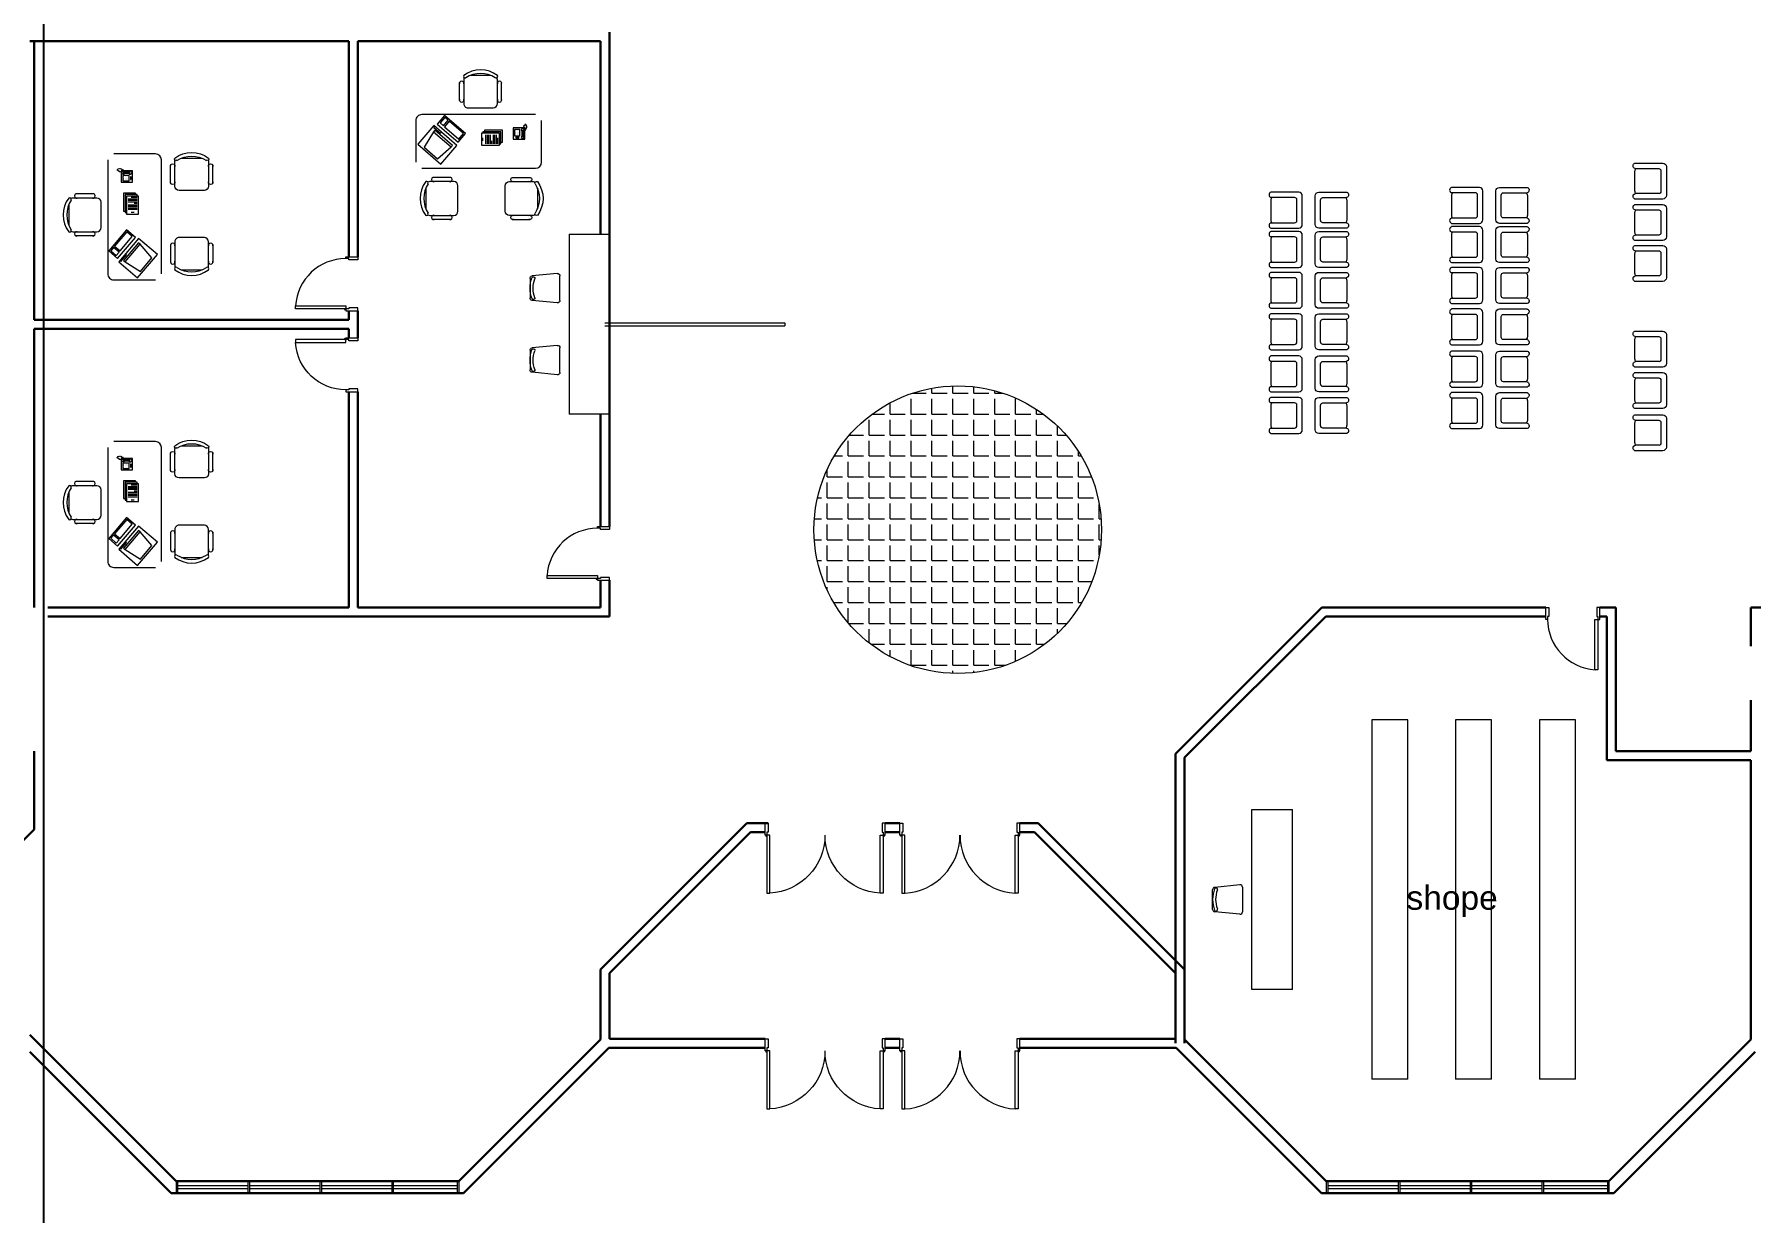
# Model space of a CAD drawing. Extents: x -59 to 582, y -1177 to 100.
# Drawn here: x 494.27 to 522.92, y -40.66 to -20.99 of the extents above; entities that cross this region are included whole.
import ezdxf

# ---------------------------------------------------------------- set-up
doc = ezdxf.new("R2010")
doc.units = 0
doc.header["$LTSCALE"] = 0.15
doc.layers.get('0').update_dxf_attribs({"color": 252})
for name, color, linetype in [('0 sockets', 252, 'Continuous'), ('bound', 252, 'Continuous'), ('d1', 252, 'Continuous')]:
    doc.layers.add(name, color=color, linetype=linetype)
for name, color, linetype, lineweight in [('anal', 252, 'Continuous', 20), ('DOOR', 252, 'Continuous', 20), ('elev', 252, 'Continuous', 9), ('FUR', 252, 'Continuous', 9), ('sofa', 252, 'Continuous', 9), ('wall', 252, 'Continuous', 30)]:
    doc.layers.add(name, color=color, linetype=linetype, lineweight=lineweight)

# ---------------------------------------------------------------- blocks, each defined once
blk = doc.blocks.new('D200')
at = {"layer": 'DOOR'}
for points in [[(0.03, 0.2), (0.03, 1.17), (0.08, 1.17), (0.08, 0.2)], [(1.97, 0.2), (1.97, 1.17), (1.92, 1.17), (1.92, 0.2)], [(0.03, 0.2), (0, 0.2), (0, 0), (0.05, 0), (0.05, 0.15), (0.03, 0.15)], [(1.97, 0.2), (2, 0.2), (2, 0), (1.95, 0), (1.95, 0.15), (1.97, 0.15)]]:
    blk.add_lwpolyline(points, close=True, dxfattribs=at)
for centre in [(0.02, 0.21), (1.98, 0.21)]:
    blk.add_circle(centre, 0.01, dxfattribs=at)
for centre, start, end in [((0.027, 0.2), 0, 87.0492), ((1.97, 0.2), 92.9508, 180)]:
    blk.add_arc(centre, 0.971, start, end, dxfattribs=at)
blk = doc.blocks.new('CHAIR7')
for p, q in [((5.1, 15), (17.9, 15)), ((0, 9), (0, -9)), ((20, 12), (3, 12)), ((23, -7.4), (23, 7.4)), ((3, -12), (20, -12)), ((5.1, -15), (17.9, -15))]:
    blk.add_line(p, q)
for centre, radius, start, end in [((5.6, 13.5), 1.56, 73.7398, 286.2602), ((17.4, 13.5), 1.56, 253.7398, 106.2602), ((3, 9), 3, 90, 180), ((20, 9), 3, 62.4156, 90), ((22.3, 11.1), 1.1, 53.3099, 212.0274), ((4.8, 0), 19.6, 327.5758, 32.4242), ((7, 0), 20, 323.1301, 36.8699), ((3, -9), 3, 180, 270), ((5.6, -13.5), 1.56, 73.7398, 286.2602), ((17.4, -13.5), 1.56, 253.7398, 106.2602), ((20, -9), 3, 270, 297.5844), ((22.3, -11.1), 1.1, 147.9726, 306.6901)]:
    blk.add_arc(centre, radius, start, end)
blk = doc.blocks.new('RECTANG')
for p, q in [((1, 1), (0, 1)), ((0, 1), (0, 0)), ((1, 0), (1, 1)), ((0, 0), (1, 0))]:
    blk.add_line(p, q)
blk = doc.blocks.new('FNPHONE')
for p, q in [((-9.1, 0.2), (-9.7, 0)), ((-8.9, 0.6), (-9.5, 0.4)), ((-8.7, 1), (-9.3, 0.8)), ((-8.5, 1.4), (-9.1, 1.2)), ((-8.3, 1.8), (-8.9, 1.6)), ((-7.1, 0.6), (-7.5, -0.6)), ((-7.3, 6.5), (-7.3, 1.5)), ((-6.3, 6.5), (-6.3, 1.5)), ((-3.9, 4.8), (-3.9, 4.8)), ((-3.9, 3.9), (-3.9, 3.9)), ((-3.9, 3), (-3.9, 3)), ((-3.9, 2), (-3.9, 2)), ((-2.9, 4.8), (-2.9, 4.8)), ((-2.9, 3.9), (-2.9, 3.9)), ((-2.9, 3), (-2.9, 3)), ((-2.9, 2), (-2.9, 2)), ((-2, 4.8), (-2, 4.8)), ((-2, 3.9), (-2, 3.9)), ((-2, 3), (-2, 3)), ((-2, 2), (-2, 2)), ((-9.3, -0.2), (-9.9, -0.4)), ((-9.3, -0.6), (-9.9, -0.8)), ((-9.3, -1), (-9.9, -1.2)), ((-9.3, -1.4), (-9.9, -1.6)), ((-9.1, -1.8), (-9.7, -2)), ((-8.9, -2.2), (-9.5, -2.4)), ((-8.4, -2.5), (-9, -2.7)), ((-7.9, -2), (-8.5, -2.2)), ((-7.7, -1.6), (-8.3, -1.8)), ((-7.5, -1.2), (-8.1, -1.4)), ((-7.3, -0.8), (-7.9, -1))]:
    blk.add_line(p, q)
for centre, start, end in [((-6.8, 6.5), 298.4915, 241.5085), ((-6.8, 1.5), 118.4915, 61.5085)]:
    blk.add_arc(centre, 1.05, start, end)
for p, xscale, yscale, zscale in [((-8.2, 0), 8.20528234483245, 8.104073169521023, 8.20528234483245), ((-4.8, 1.3), 3.75, 4.375, 3.75), ((-4, 6.7), 2.03125, 0.46875, 2.03125)]:
    blk.add_blockref('RECTANG', p, dxfattribs=dict(xscale=xscale, yscale=yscale, zscale=zscale))
blk = doc.blocks.new('IBMAT', base_point=(61, 306))
for p, q in [((75, 307), (75, 306)), ((81, 307), (75, 307)), ((81, 306), (81, 307))]:
    blk.add_line(p, q)
at = {"xscale": 21, "yscale": 17, "zscale": 21}
blk.add_blockref('RECTANG', (61, 306), dxfattribs=at)
blk = doc.blocks.new('KEYBOARD', base_point=(60, 294))
for p, xscale, yscale, zscale in [((60, 294), 19, 8, 19), ((61, 295), 13, 5, 13), ((75, 295), 3, 5, 3)]:
    blk.add_blockref('RECTANG', p, dxfattribs=dict(xscale=xscale, yscale=yscale, zscale=zscale))
blk = doc.blocks.new('FNCOMP')
for p, q in [((-6.6, 16.2), (-8.5, 3.5)), ((6.1, 16.2), (-6.6, 16.2)), ((8, 3.5), (6.1, 16.2)), ((-8.5, 3.5), (-8.5, 2)), ((8, 3.5), (-8.5, 3.5)), ((-8.5, 2), (8, 2)), ((8, 2), (8, 3.5))]:
    blk.add_line(p, q)
at = {"xscale": 1.033846153846154, "yscale": 1.033846153846154, "zscale": 1.033846153846154}
for name, p in [('IBMAT', (-10.9, 0)), ('KEYBOARD', (-10, -10.5))]:
    blk.add_blockref(name, p, dxfattribs=at)
blk = doc.blocks.new('Ch01')
at = {"layer": 'FUR'}
for p, q in [((-0.499, -0.205), (-0.499, 0.207)), ((-0.455, 0.247), (-0.035, 0.205)), ((0.001, 0.165), (0.001, -0.163)), ((-0.455, -0.244), (-0.035, -0.202))]:
    blk.add_line(p, q, dxfattribs=at)
for centre, radius, start, end in [((-0.459, 0.207), 0.04, 84.2894, 180), ((-0.055, 0.168), 0.025, 20.5276, 200.5276), ((-0.499, 0.001), 0.449, 339.1935, 20.5276), ((-0.039, 0.165), 0.04, 0, 84.2894), ((-0.499, 0.001), 0.499, 339.1935, 20.5276), ((-0.459, -0.205), 0.04, 180, 275.7106), ((-0.056, -0.167), 0.025, 159.1935, 339.1935), ((-0.039, -0.163), 0.04, 275.7106, 0)]:
    blk.add_arc(centre, radius, start, end, dxfattribs=at)
blk = doc.blocks.new('D90')
at = {"layer": 'DOOR'}
for points in [[(0.03, 0.2), (0.03, 1.04), (0.078, 1.04), (0.078, 0.2)], [(0.03, 0.2), (0, 0.2), (0, 0), (0.05, 0), (0.05, 0.15), (0.03, 0.15)], [(0.87, 0.2), (0.9, 0.2), (0.9, 0), (0.85, 0), (0.85, 0.15), (0.87, 0.15)]]:
    blk.add_lwpolyline(points, close=True, dxfattribs=at)
blk.add_circle((0.02, 0.21), 0.01, dxfattribs=at)
blk.add_arc((0.025, 0.197), 0.845, 0.2218, 86.3889, dxfattribs=at)
blk = doc.blocks.new('ARCH')
at = {"layer": 'elev'}
h = blk.add_hatch(dxfattribs=at)
h.set_pattern_fill('ANGLE', color=256, scale=0.05, style=0)
h.set_pattern_definition([(0, (75.4893, 18.77073), (0, 0.34925), [0.254, -0.09525]), (90, (75.4893, 18.77073), (-0.34925, 2e-17), [0.254, -0.09525])])
h.paths.add_polyline_path([(107.289, 359.571, 0.21525), (108.102, 357.771), (111.277, 357.771, 0.21525), (112.089, 359.571, 1)])
h.paths.add_polyline_path([(111.277, 357.771), (108.102, 357.771, 0.377964)])
at = {"layer": 'anal'}
for p, q in [((103.8, 363.025), (106.8, 363.025)), ((106.8, 363.025), (106.8, 362.975)), ((103.8, 362.975), (106.8, 362.975)), ((96.641, 348.7), (96.641, 348.5)), ((96.666, 348.7), (96.666, 348.5)), ((97.841, 348.7), (97.841, 348.5)), ((97.866, 348.7), (97.866, 348.5)), ((99.041, 348.7), (99.041, 348.5)), ((99.066, 348.7), (99.066, 348.5)), ((100.241, 348.7), (100.241, 348.5)), ((100.266, 348.7), (100.266, 348.5)), ((101.334, 348.7), (101.334, 348.5)), ((101.359, 348.7), (101.359, 348.5)), ((115.841, 348.7), (115.841, 348.5)), ((115.866, 348.7), (115.866, 348.5)), ((117.041, 348.7), (117.041, 348.5)), ((117.066, 348.7), (117.066, 348.5)), ((118.241, 348.7), (118.241, 348.5)), ((118.266, 348.7), (118.266, 348.5)), ((119.441, 348.7), (119.441, 348.5)), ((119.466, 348.7), (119.466, 348.5)), ((120.534, 348.7), (120.534, 348.5)), ((120.559, 348.7), (120.559, 348.5)), ((96.666, 348.625), (97.837, 348.625)), ((96.666, 348.625), (97.837, 348.625)), ((96.666, 348.575), (97.837, 348.575)), ((96.666, 348.575), (97.837, 348.575)), ((97.866, 348.625), (99.037, 348.625)), ((97.866, 348.625), (99.037, 348.625)), ((97.866, 348.575), (99.037, 348.575)), ((97.866, 348.575), (99.037, 348.575)), ((99.066, 348.625), (100.237, 348.625)), ((99.066, 348.625), (100.237, 348.625)), ((99.066, 348.575), (100.237, 348.575)), ((99.066, 348.575), (100.237, 348.575)), ((100.266, 348.625), (101.334, 348.625)), ((100.266, 348.575), (101.334, 348.575)), ((115.866, 348.625), (117.037, 348.625)), ((115.866, 348.625), (117.037, 348.625)), ((115.866, 348.575), (117.037, 348.575)), ((115.866, 348.575), (117.037, 348.575)), ((117.066, 348.625), (118.237, 348.625)), ((117.066, 348.625), (118.237, 348.625)), ((117.066, 348.575), (118.237, 348.575)), ((117.066, 348.575), (118.237, 348.575)), ((118.266, 348.625), (119.437, 348.625)), ((118.266, 348.625), (119.437, 348.625)), ((118.266, 348.575), (119.437, 348.575)), ((118.266, 348.575), (119.437, 348.575)), ((119.466, 348.625), (120.534, 348.625)), ((119.466, 348.575), (120.534, 348.575))]:
    blk.add_line(p, q, dxfattribs=at)
blk.add_circle((109.689, 359.571), 2.4, dxfattribs=at)
at = {"layer": 'bound', "color": 2}
blk.add_lwpolyline([(91.902, 377.348), (94.426, 377.348), (94.426, 312.722), (-14.994, 312.722), (-14.994, 377.09), (94.639, 377.09)], dxfattribs=at)
at = {"layer": 'DOOR'}
for points in [[(119.535, 358.075), (119.505, 358.075), (119.505, 358.275), (119.555, 358.275), (119.555, 358.125), (119.535, 358.125)], [(120.375, 358.075), (120.405, 358.075), (120.405, 358.275), (120.355, 358.275), (120.355, 358.125), (120.375, 358.125)], [(120.375, 358.075), (120.375, 357.235), (120.326, 357.235), (120.326, 358.075)]]:
    blk.add_lwpolyline(points, close=True, dxfattribs=at)
blk.add_arc((120.38, 358.078), 0.845, 180.2218, 266.3889, dxfattribs=at)
at = {"layer": 'FUR'}
for p, q in [((120.993, 365.689), (121.458, 365.689)), ((120.995, 365.599), (121.39, 365.599)), ((121.518, 365.629), (121.518, 365.149)), ((120.993, 365.224), (120.993, 365.554)), ((121.428, 365.561), (121.428, 365.216)), ((115.381, 365.203), (114.916, 365.203)), ((114.916, 365.068), (114.916, 364.738)), ((115.313, 365.113), (114.918, 365.113)), ((115.351, 364.73), (115.351, 365.075)), ((115.441, 364.663), (115.441, 365.143)), ((115.657, 364.663), (115.657, 365.143)), ((115.717, 365.203), (116.182, 365.203)), ((115.747, 364.73), (115.747, 365.075)), ((115.785, 365.113), (116.18, 365.113)), ((116.182, 365.068), (116.182, 364.738)), ((118.396, 365.283), (117.931, 365.283)), ((117.931, 365.148), (117.931, 364.818)), ((118.328, 365.193), (117.933, 365.193)), ((118.366, 364.811), (118.366, 365.156)), ((118.456, 364.743), (118.456, 365.223)), ((118.672, 364.743), (118.672, 365.223)), ((118.732, 365.283), (119.197, 365.283)), ((118.762, 364.811), (118.762, 365.156)), ((118.799, 365.193), (119.195, 365.193)), ((119.197, 365.148), (119.197, 364.818)), ((121.458, 365.089), (120.993, 365.089)), ((121.39, 365.179), (120.995, 365.179)), ((117.933, 364.773), (118.328, 364.773)), ((119.195, 364.773), (118.799, 364.773)), ((120.993, 364.997), (121.458, 364.997)), ((120.993, 364.532), (120.993, 364.862)), ((120.995, 364.907), (121.39, 364.907)), ((121.428, 364.87), (121.428, 364.525)), ((121.518, 364.937), (121.518, 364.457)), ((114.916, 364.603), (115.381, 364.603)), ((115.381, 364.547), (114.916, 364.547)), ((114.918, 364.693), (115.313, 364.693)), ((115.313, 364.457), (114.918, 364.457)), ((115.441, 364.007), (115.441, 364.487)), ((115.657, 364.007), (115.657, 364.487)), ((116.182, 364.603), (115.717, 364.603)), ((115.717, 364.547), (116.182, 364.547)), ((116.18, 364.693), (115.785, 364.693)), ((115.785, 364.457), (116.18, 364.457)), ((117.931, 364.683), (118.396, 364.683)), ((118.396, 364.628), (117.931, 364.628)), ((117.931, 364.493), (117.931, 364.163)), ((118.328, 364.538), (117.933, 364.538)), ((118.366, 364.155), (118.366, 364.5)), ((118.456, 364.088), (118.456, 364.568)), ((118.672, 364.088), (118.672, 364.568)), ((119.197, 364.683), (118.732, 364.683)), ((118.732, 364.628), (119.197, 364.628)), ((118.762, 364.155), (118.762, 364.5)), ((118.799, 364.538), (119.195, 364.538)), ((119.197, 364.493), (119.197, 364.163)), ((121.39, 364.487), (120.995, 364.487)), ((114.916, 364.412), (114.916, 364.082)), ((115.351, 364.074), (115.351, 364.419)), ((115.747, 364.074), (115.747, 364.419)), ((116.182, 364.412), (116.182, 364.082)), ((121.458, 364.397), (120.993, 364.397)), ((120.993, 364.315), (121.458, 364.315)), ((120.993, 363.85), (120.993, 364.18)), ((120.995, 364.225), (121.39, 364.225)), ((121.428, 364.188), (121.428, 363.843)), ((121.518, 364.255), (121.518, 363.775)), ((114.916, 363.947), (115.381, 363.947)), ((115.381, 363.865), (114.916, 363.865)), ((114.918, 364.037), (115.313, 364.037)), ((116.182, 363.947), (115.717, 363.947)), ((115.717, 363.865), (116.182, 363.865)), ((116.18, 364.037), (115.785, 364.037)), ((117.931, 364.028), (118.396, 364.028)), ((118.396, 363.946), (117.931, 363.946)), ((117.933, 364.118), (118.328, 364.118)), ((118.328, 363.856), (117.933, 363.856)), ((118.456, 363.406), (118.456, 363.886)), ((118.672, 363.406), (118.672, 363.886)), ((119.197, 364.028), (118.732, 364.028)), ((118.732, 363.946), (119.197, 363.946)), ((119.195, 364.118), (118.799, 364.118)), ((118.799, 363.856), (119.195, 363.856)), ((114.916, 363.73), (114.916, 363.4)), ((115.313, 363.775), (114.918, 363.775)), ((115.351, 363.393), (115.351, 363.738)), ((115.441, 363.325), (115.441, 363.805)), ((115.657, 363.325), (115.657, 363.805)), ((115.747, 363.393), (115.747, 363.738)), ((115.785, 363.775), (116.18, 363.775)), ((116.182, 363.73), (116.182, 363.4)), ((117.931, 363.811), (117.931, 363.481)), ((118.366, 363.473), (118.366, 363.818)), ((118.762, 363.473), (118.762, 363.818)), ((119.197, 363.811), (119.197, 363.481)), ((121.458, 363.715), (120.993, 363.715)), ((121.39, 363.805), (120.995, 363.805)), ((114.918, 363.355), (115.313, 363.355)), ((116.18, 363.355), (115.785, 363.355)), ((117.931, 363.346), (118.396, 363.346)), ((117.933, 363.436), (118.328, 363.436)), ((119.197, 363.346), (118.732, 363.346)), ((119.195, 363.436), (118.799, 363.436)), ((114.916, 363.265), (115.381, 363.265)), ((115.381, 363.174), (114.916, 363.174)), ((114.916, 363.039), (114.916, 362.709)), ((115.313, 363.084), (114.918, 363.084)), ((115.351, 362.701), (115.351, 363.046)), ((115.441, 362.634), (115.441, 363.114)), ((115.657, 362.634), (115.657, 363.114)), ((116.182, 363.265), (115.717, 363.265)), ((115.717, 363.174), (116.182, 363.174)), ((115.747, 362.701), (115.747, 363.046)), ((115.785, 363.084), (116.18, 363.084)), ((116.182, 363.039), (116.182, 362.709)), ((118.396, 363.254), (117.931, 363.254)), ((117.931, 363.119), (117.931, 362.789)), ((118.328, 363.164), (117.933, 363.164)), ((118.366, 362.782), (118.366, 363.127)), ((118.456, 362.714), (118.456, 363.194)), ((118.672, 362.714), (118.672, 363.194)), ((118.732, 363.254), (119.197, 363.254)), ((118.762, 362.782), (118.762, 363.127)), ((118.799, 363.164), (119.195, 363.164)), ((119.197, 363.119), (119.197, 362.789)), ((117.933, 362.744), (118.328, 362.744)), ((119.195, 362.744), (118.799, 362.744)), ((120.993, 362.885), (121.458, 362.885)), ((120.993, 362.42), (120.993, 362.75)), ((120.995, 362.795), (121.39, 362.795)), ((121.428, 362.757), (121.428, 362.412)), ((121.518, 362.825), (121.518, 362.345)), ((114.916, 362.574), (115.381, 362.574)), ((115.381, 362.47), (114.916, 362.47)), ((114.918, 362.664), (115.313, 362.664)), ((116.182, 362.574), (115.717, 362.574)), ((115.717, 362.47), (116.182, 362.47)), ((116.18, 362.664), (115.785, 362.664)), ((117.931, 362.654), (118.396, 362.654)), ((118.396, 362.55), (117.931, 362.55)), ((118.328, 362.46), (117.933, 362.46)), ((118.366, 362.078), (118.366, 362.423)), ((118.456, 362.01), (118.456, 362.49)), ((118.672, 362.01), (118.672, 362.49)), ((119.197, 362.654), (118.732, 362.654)), ((118.732, 362.55), (119.197, 362.55)), ((118.762, 362.078), (118.762, 362.423)), ((118.799, 362.46), (119.195, 362.46)), ((114.916, 362.335), (114.916, 362.005)), ((115.313, 362.38), (114.918, 362.38)), ((115.351, 361.997), (115.351, 362.342)), ((115.441, 361.93), (115.441, 362.41)), ((115.657, 361.93), (115.657, 362.41)), ((115.747, 361.997), (115.747, 362.342)), ((115.785, 362.38), (116.18, 362.38)), ((116.182, 362.335), (116.182, 362.005)), ((117.931, 362.415), (117.931, 362.085)), ((119.197, 362.415), (119.197, 362.085)), ((121.458, 362.285), (120.993, 362.285)), ((120.993, 362.193), (121.458, 362.193)), ((121.39, 362.375), (120.995, 362.375)), ((114.916, 361.87), (115.381, 361.87)), ((114.918, 361.96), (115.313, 361.96)), ((116.182, 361.87), (115.717, 361.87)), ((116.18, 361.96), (115.785, 361.96)), ((117.931, 361.95), (118.396, 361.95)), ((118.396, 361.858), (117.931, 361.858)), ((117.933, 362.04), (118.328, 362.04)), ((119.197, 361.95), (118.732, 361.95)), ((118.732, 361.858), (119.197, 361.858)), ((119.195, 362.04), (118.799, 362.04)), ((120.993, 361.728), (120.993, 362.058)), ((120.995, 362.103), (121.39, 362.103)), ((121.428, 362.065), (121.428, 361.72)), ((121.518, 362.133), (121.518, 361.653)), ((115.381, 361.778), (114.916, 361.778)), ((114.916, 361.643), (114.916, 361.313)), ((115.313, 361.688), (114.918, 361.688)), ((115.351, 361.305), (115.351, 361.65)), ((115.441, 361.238), (115.441, 361.718)), ((115.657, 361.238), (115.657, 361.718)), ((115.717, 361.778), (116.182, 361.778)), ((115.747, 361.305), (115.747, 361.65)), ((115.785, 361.688), (116.18, 361.688)), ((116.182, 361.643), (116.182, 361.313)), ((117.931, 361.723), (117.931, 361.393)), ((118.328, 361.768), (117.933, 361.768)), ((118.366, 361.386), (118.366, 361.731)), ((118.456, 361.318), (118.456, 361.798)), ((118.672, 361.318), (118.672, 361.798)), ((118.762, 361.386), (118.762, 361.731)), ((118.799, 361.768), (119.195, 361.768)), ((119.197, 361.723), (119.197, 361.393)), ((121.458, 361.593), (120.993, 361.593)), ((121.39, 361.683), (120.995, 361.683)), ((117.933, 361.348), (118.328, 361.348)), ((119.195, 361.348), (118.799, 361.348)), ((120.993, 361.489), (121.458, 361.489)), ((120.993, 361.024), (120.993, 361.354)), ((120.995, 361.399), (121.39, 361.399)), ((121.428, 361.361), (121.428, 361.016)), ((121.518, 361.429), (121.518, 360.949)), ((114.916, 361.178), (115.381, 361.178)), ((114.918, 361.268), (115.313, 361.268)), ((116.182, 361.178), (115.717, 361.178)), ((116.18, 361.268), (115.785, 361.268)), ((117.931, 361.258), (118.396, 361.258)), ((119.197, 361.258), (118.732, 361.258)), ((121.458, 360.889), (120.993, 360.889)), ((121.39, 360.979), (120.995, 360.979))]:
    blk.add_line(p, q, dxfattribs=at)
at = {"layer": 'FUR', "extrusion": (0, 0, -1)}
for centre, major_axis, start_param, end_param in [((121.01, 365.644), (-0.0339, 0.0339), 4.256093, 6.69338), ((121.053, 365.554), (-0.0424, 0.0424), -0.785398, 0.062664), ((121.39, 365.561), (-0.0265, 0.0265), 0.785398, 2.356194), ((121.458, 365.629), (-0.0424, 0.0424), 0.785398, 2.356194), ((115.717, 365.143), (-0.0424, -0.0424), 0.785398, 2.356194), ((115.785, 365.075), (-0.0265, 0.0265), -0.785398, 0.785398), ((116.122, 365.068), (-0.0424, -0.0424), 3.078929, 3.926991), ((116.165, 365.158), (-0.0339, -0.0339), 2.731397, 5.168685), ((118.732, 365.223), (-0.0424, -0.0424), 0.785398, 2.356194), ((118.799, 365.156), (-0.0265, 0.0265), -0.785398, 0.785398), ((119.137, 365.148), (-0.0424, -0.0424), 3.078929, 3.926991), ((119.179, 365.239), (-0.0339, -0.0339), 2.731397, 5.168685), ((121.01, 365.134), (-0.0339, -0.0339), 5.87299, 8.310278), ((121.053, 365.224), (-0.0424, -0.0424), 6.220521, 7.068583), ((121.39, 365.216), (-0.0265, 0.0265), 2.356194, 3.926991), ((121.458, 365.149), (-0.0424, -0.0424), 3.926991, 5.497787), ((115.785, 364.73), (-0.0265, 0.0265), 3.926991, 5.497787), ((116.122, 364.738), (-0.0424, 0.0424), 2.356194, 3.204257), ((118.732, 364.743), (-0.0424, 0.0424), 3.926991, 5.497787), ((118.799, 364.811), (-0.0265, 0.0265), 3.926991, 5.497787), ((119.137, 364.818), (-0.0424, 0.0424), 2.356194, 3.204257), ((119.179, 364.728), (-0.0339, 0.0339), 1.1145, 3.551788), ((121.01, 364.952), (-0.0339, 0.0339), 4.256093, 6.69338), ((121.053, 364.862), (-0.0424, 0.0424), -0.785398, 0.062664), ((121.39, 364.87), (-0.0265, 0.0265), 0.785398, 2.356194), ((121.458, 364.937), (-0.0424, 0.0424), 0.785398, 2.356194), ((115.717, 364.663), (-0.0424, 0.0424), 3.926991, 5.497787), ((115.717, 364.487), (-0.0424, -0.0424), 0.785398, 2.356194), ((115.785, 364.419), (-0.0265, 0.0265), -0.785398, 0.785398), ((116.122, 364.412), (-0.0424, -0.0424), 3.078929, 3.926991), ((116.165, 364.647), (-0.0339, 0.0339), 1.1145, 3.551788), ((116.165, 364.502), (-0.0339, -0.0339), 2.731397, 5.168685), ((118.732, 364.568), (-0.0424, -0.0424), 0.785398, 2.356194), ((118.799, 364.5), (-0.0265, 0.0265), -0.785398, 0.785398), ((119.137, 364.493), (-0.0424, -0.0424), 3.078929, 3.926991), ((119.179, 364.583), (-0.0339, -0.0339), 2.731397, 5.168685), ((121.01, 364.442), (-0.0339, -0.0339), 5.87299, 8.310278), ((121.053, 364.532), (-0.0424, -0.0424), 6.220521, 7.068583), ((121.39, 364.525), (-0.0265, 0.0265), 2.356194, 3.926991), ((121.458, 364.457), (-0.0424, -0.0424), 3.926991, 5.497787), ((118.799, 364.155), (-0.0265, 0.0265), 3.926991, 5.497787), ((119.137, 364.163), (-0.0424, 0.0424), 2.356194, 3.204257), ((121.01, 364.271), (-0.0339, 0.0339), 4.256093, 6.69338), ((121.053, 364.18), (-0.0424, 0.0424), -0.785398, 0.062664), ((121.39, 364.188), (-0.0265, 0.0265), 0.785398, 2.356194), ((121.458, 364.255), (-0.0424, 0.0424), 0.785398, 2.356194), ((115.717, 364.007), (-0.0424, 0.0424), 3.926991, 5.497787), ((115.717, 363.805), (-0.0424, -0.0424), 0.785398, 2.356194), ((115.785, 364.074), (-0.0265, 0.0265), 3.926991, 5.497787), ((116.122, 364.082), (-0.0424, 0.0424), 2.356194, 3.204257), ((116.165, 363.992), (-0.0339, 0.0339), 1.1145, 3.551788), ((116.165, 363.821), (-0.0339, -0.0339), 2.731397, 5.168685), ((118.732, 364.088), (-0.0424, 0.0424), 3.926991, 5.497787), ((118.732, 363.886), (-0.0424, -0.0424), 0.785398, 2.356194), ((118.799, 363.818), (-0.0265, 0.0265), -0.785398, 0.785398), ((119.137, 363.811), (-0.0424, -0.0424), 3.078929, 3.926991), ((119.179, 364.072), (-0.0339, 0.0339), 1.1145, 3.551788), ((119.179, 363.901), (-0.0339, -0.0339), 2.731397, 5.168685), ((115.785, 363.738), (-0.0265, 0.0265), -0.785398, 0.785398), ((116.122, 363.73), (-0.0424, -0.0424), 3.078929, 3.926991), ((121.01, 363.76), (-0.0339, -0.0339), 5.87299, 8.310278), ((121.053, 363.85), (-0.0424, -0.0424), 6.220521, 7.068583), ((121.39, 363.843), (-0.0265, 0.0265), 2.356194, 3.926991), ((121.458, 363.775), (-0.0424, -0.0424), 3.926991, 5.497787), ((115.717, 363.325), (-0.0424, 0.0424), 3.926991, 5.497787), ((115.785, 363.393), (-0.0265, 0.0265), 3.926991, 5.497787), ((116.122, 363.4), (-0.0424, 0.0424), 2.356194, 3.204257), ((116.165, 363.31), (-0.0339, 0.0339), 1.1145, 3.551788), ((118.732, 363.406), (-0.0424, 0.0424), 3.926991, 5.497787), ((118.799, 363.473), (-0.0265, 0.0265), 3.926991, 5.497787), ((119.137, 363.481), (-0.0424, 0.0424), 2.356194, 3.204257), ((119.179, 363.391), (-0.0339, 0.0339), 1.1145, 3.551788), ((115.717, 363.114), (-0.0424, -0.0424), 0.785398, 2.356194), ((115.785, 363.046), (-0.0265, 0.0265), -0.785398, 0.785398), ((116.122, 363.039), (-0.0424, -0.0424), 3.078929, 3.926991), ((116.165, 363.129), (-0.0339, -0.0339), 2.731397, 5.168685), ((118.732, 363.194), (-0.0424, -0.0424), 0.785398, 2.356194), ((118.799, 363.127), (-0.0265, 0.0265), -0.785398, 0.785398), ((119.137, 363.119), (-0.0424, -0.0424), 3.078929, 3.926991), ((119.179, 363.209), (-0.0339, -0.0339), 2.731397, 5.168685), ((118.732, 362.714), (-0.0424, 0.0424), 3.926991, 5.497787), ((118.799, 362.782), (-0.0265, 0.0265), 3.926991, 5.497787), ((119.137, 362.789), (-0.0424, 0.0424), 2.356194, 3.204257), ((119.179, 362.699), (-0.0339, 0.0339), 1.1145, 3.551788), ((121.01, 362.84), (-0.0339, 0.0339), 4.256093, 6.69338), ((121.053, 362.75), (-0.0424, 0.0424), -0.785398, 0.062664), ((121.39, 362.757), (-0.0265, 0.0265), 0.785398, 2.356194), ((121.458, 362.825), (-0.0424, 0.0424), 0.785398, 2.356194), ((115.717, 362.634), (-0.0424, 0.0424), 3.926991, 5.497787), ((115.717, 362.41), (-0.0424, -0.0424), 0.785398, 2.356194), ((115.785, 362.701), (-0.0265, 0.0265), 3.926991, 5.497787), ((116.122, 362.709), (-0.0424, 0.0424), 2.356194, 3.204257), ((116.165, 362.618), (-0.0339, 0.0339), 1.1145, 3.551788), ((116.165, 362.425), (-0.0339, -0.0339), 2.731397, 5.168685), ((118.732, 362.49), (-0.0424, -0.0424), 0.785398, 2.356194), ((118.799, 362.423), (-0.0265, 0.0265), -0.785398, 0.785398), ((119.137, 362.415), (-0.0424, -0.0424), 3.078929, 3.926991), ((119.179, 362.506), (-0.0339, -0.0339), 2.731397, 5.168685), ((115.785, 362.342), (-0.0265, 0.0265), -0.785398, 0.785398), ((116.122, 362.335), (-0.0424, -0.0424), 3.078929, 3.926991), ((121.01, 362.329), (-0.0339, -0.0339), 5.87299, 8.310278), ((121.01, 362.148), (-0.0339, 0.0339), 4.256093, 6.69338), ((121.053, 362.42), (-0.0424, -0.0424), 6.220521, 7.068583), ((121.39, 362.412), (-0.0265, 0.0265), 2.356194, 3.926991), ((121.458, 362.345), (-0.0424, -0.0424), 3.926991, 5.497787), ((121.458, 362.133), (-0.0424, 0.0424), 0.785398, 2.356194), ((115.717, 361.93), (-0.0424, 0.0424), 3.926991, 5.497787), ((115.785, 361.997), (-0.0265, 0.0265), 3.926991, 5.497787), ((116.122, 362.005), (-0.0424, 0.0424), 2.356194, 3.204257), ((116.165, 361.914), (-0.0339, 0.0339), 1.1145, 3.551788), ((118.732, 362.01), (-0.0424, 0.0424), 3.926991, 5.497787), ((118.732, 361.798), (-0.0424, -0.0424), 0.785398, 2.356194), ((118.799, 362.078), (-0.0265, 0.0265), 3.926991, 5.497787), ((119.137, 362.085), (-0.0424, 0.0424), 2.356194, 3.204257), ((119.179, 361.995), (-0.0339, 0.0339), 1.1145, 3.551788), ((119.179, 361.814), (-0.0339, -0.0339), 2.731397, 5.168685), ((121.053, 362.058), (-0.0424, 0.0424), -0.785398, 0.062664), ((121.39, 362.065), (-0.0265, 0.0265), 0.785398, 2.356194), ((115.717, 361.718), (-0.0424, -0.0424), 0.785398, 2.356194), ((115.785, 361.65), (-0.0265, 0.0265), -0.785398, 0.785398), ((116.122, 361.643), (-0.0424, -0.0424), 3.078929, 3.926991), ((116.165, 361.733), (-0.0339, -0.0339), 2.731397, 5.168685), ((118.799, 361.731), (-0.0265, 0.0265), -0.785398, 0.785398), ((119.137, 361.723), (-0.0424, -0.0424), 3.078929, 3.926991), ((121.01, 361.637), (-0.0339, -0.0339), 5.87299, 8.310278), ((121.053, 361.728), (-0.0424, -0.0424), 6.220521, 7.068583), ((121.39, 361.72), (-0.0265, 0.0265), 2.356194, 3.926991), ((121.458, 361.653), (-0.0424, -0.0424), 3.926991, 5.497787), ((115.785, 361.305), (-0.0265, 0.0265), 3.926991, 5.497787), ((116.122, 361.313), (-0.0424, 0.0424), 2.356194, 3.204257), ((118.732, 361.318), (-0.0424, 0.0424), 3.926991, 5.497787), ((118.799, 361.386), (-0.0265, 0.0265), 3.926991, 5.497787), ((119.137, 361.393), (-0.0424, 0.0424), 2.356194, 3.204257), ((119.179, 361.303), (-0.0339, 0.0339), 1.1145, 3.551788), ((121.01, 361.444), (-0.0339, 0.0339), 4.256093, 6.69338), ((121.053, 361.354), (-0.0424, 0.0424), -0.785398, 0.062664), ((121.39, 361.361), (-0.0265, 0.0265), 0.785398, 2.356194), ((121.458, 361.429), (-0.0424, 0.0424), 0.785398, 2.356194), ((115.717, 361.238), (-0.0424, 0.0424), 3.926991, 5.497787), ((116.165, 361.222), (-0.0339, 0.0339), 1.1145, 3.551788), ((121.053, 361.024), (-0.0424, -0.0424), 6.220521, 7.068583), ((121.39, 361.016), (-0.0265, 0.0265), 2.356194, 3.926991), ((121.01, 360.934), (-0.0339, -0.0339), 5.87299, 8.310278), ((121.458, 360.949), (-0.0424, -0.0424), 3.926991, 5.497787)]:
    blk.add_ellipse(centre, major_axis=major_axis, ratio=1, start_param=start_param, end_param=end_param, dxfattribs=at)
at = {"layer": 'FUR'}
for centre, major_axis, start_param, end_param in [((114.933, 365.158), (-0.0339, 0.0339), 5.87299, 8.310278), ((114.976, 365.068), (-0.0424, 0.0424), 6.220521, 7.068583), ((115.313, 365.075), (-0.0265, 0.0265), 3.926991, 5.497787), ((115.381, 365.143), (-0.0424, 0.0424), 3.926991, 5.497787), ((117.948, 365.239), (-0.0339, 0.0339), 5.87299, 8.310278), ((117.991, 365.148), (-0.0424, 0.0424), 6.220521, 7.068583), ((118.328, 365.156), (-0.0265, 0.0265), 3.926991, 5.497787), ((118.396, 365.223), (-0.0424, 0.0424), 3.926991, 5.497787), ((114.976, 364.738), (-0.0424, -0.0424), -0.785398, 0.062664), ((115.313, 364.73), (-0.0265, 0.0265), 2.356194, 3.926991), ((117.948, 364.728), (-0.0339, -0.0339), 4.256093, 6.69338), ((117.991, 364.818), (-0.0424, -0.0424), -0.785398, 0.062664), ((118.328, 364.811), (-0.0265, 0.0265), 2.356194, 3.926991), ((118.396, 364.743), (-0.0424, -0.0424), 0.785398, 2.356194), ((114.933, 364.647), (-0.0339, -0.0339), 4.256093, 6.69338), ((114.933, 364.502), (-0.0339, 0.0339), 5.87299, 8.310278), ((114.976, 364.412), (-0.0424, 0.0424), 6.220521, 7.068583), ((115.313, 364.419), (-0.0265, 0.0265), 3.926991, 5.497787), ((115.381, 364.663), (-0.0424, -0.0424), 0.785398, 2.356194), ((115.381, 364.487), (-0.0424, 0.0424), 3.926991, 5.497787), ((117.948, 364.583), (-0.0339, 0.0339), 5.87299, 8.310278), ((117.991, 364.493), (-0.0424, 0.0424), 6.220521, 7.068583), ((118.328, 364.5), (-0.0265, 0.0265), 3.926991, 5.497787), ((118.396, 364.568), (-0.0424, 0.0424), 3.926991, 5.497787), ((117.991, 364.163), (-0.0424, -0.0424), -0.785398, 0.062664), ((118.328, 364.155), (-0.0265, 0.0265), 2.356194, 3.926991), ((114.933, 363.992), (-0.0339, -0.0339), 4.256093, 6.69338), ((114.933, 363.821), (-0.0339, 0.0339), 5.87299, 8.310278), ((114.976, 364.082), (-0.0424, -0.0424), -0.785398, 0.062664), ((115.313, 364.074), (-0.0265, 0.0265), 2.356194, 3.926991), ((115.381, 364.007), (-0.0424, -0.0424), 0.785398, 2.356194), ((115.381, 363.805), (-0.0424, 0.0424), 3.926991, 5.497787), ((117.948, 364.072), (-0.0339, -0.0339), 4.256093, 6.69338), ((117.948, 363.901), (-0.0339, 0.0339), 5.87299, 8.310278), ((117.991, 363.811), (-0.0424, 0.0424), 6.220521, 7.068583), ((118.328, 363.818), (-0.0265, 0.0265), 3.926991, 5.497787), ((118.396, 364.088), (-0.0424, -0.0424), 0.785398, 2.356194), ((118.396, 363.886), (-0.0424, 0.0424), 3.926991, 5.497787), ((114.976, 363.73), (-0.0424, 0.0424), 6.220521, 7.068583), ((115.313, 363.738), (-0.0265, 0.0265), 3.926991, 5.497787), ((114.933, 363.31), (-0.0339, -0.0339), 4.256093, 6.69338), ((114.976, 363.4), (-0.0424, -0.0424), -0.785398, 0.062664), ((115.313, 363.393), (-0.0265, 0.0265), 2.356194, 3.926991), ((115.381, 363.325), (-0.0424, -0.0424), 0.785398, 2.356194), ((117.948, 363.391), (-0.0339, -0.0339), 4.256093, 6.69338), ((117.991, 363.481), (-0.0424, -0.0424), -0.785398, 0.062664), ((118.328, 363.473), (-0.0265, 0.0265), 2.356194, 3.926991), ((118.396, 363.406), (-0.0424, -0.0424), 0.785398, 2.356194), ((114.933, 363.129), (-0.0339, 0.0339), 5.87299, 8.310278), ((114.976, 363.039), (-0.0424, 0.0424), 6.220521, 7.068583), ((115.313, 363.046), (-0.0265, 0.0265), 3.926991, 5.497787), ((115.381, 363.114), (-0.0424, 0.0424), 3.926991, 5.497787), ((117.948, 363.209), (-0.0339, 0.0339), 5.87299, 8.310278), ((117.991, 363.119), (-0.0424, 0.0424), 6.220521, 7.068583), ((118.328, 363.127), (-0.0265, 0.0265), 3.926991, 5.497787), ((118.396, 363.194), (-0.0424, 0.0424), 3.926991, 5.497787), ((117.948, 362.699), (-0.0339, -0.0339), 4.256093, 6.69338), ((117.991, 362.789), (-0.0424, -0.0424), -0.785398, 0.062664), ((118.328, 362.782), (-0.0265, 0.0265), 2.356194, 3.926991), ((118.396, 362.714), (-0.0424, -0.0424), 0.785398, 2.356194), ((114.933, 362.618), (-0.0339, -0.0339), 4.256093, 6.69338), ((114.933, 362.425), (-0.0339, 0.0339), 5.87299, 8.310278), ((114.976, 362.709), (-0.0424, -0.0424), -0.785398, 0.062664), ((115.313, 362.701), (-0.0265, 0.0265), 2.356194, 3.926991), ((115.381, 362.634), (-0.0424, -0.0424), 0.785398, 2.356194), ((115.381, 362.41), (-0.0424, 0.0424), 3.926991, 5.497787), ((117.948, 362.506), (-0.0339, 0.0339), 5.87299, 8.310278), ((117.991, 362.415), (-0.0424, 0.0424), 6.220521, 7.068583), ((118.328, 362.423), (-0.0265, 0.0265), 3.926991, 5.497787), ((118.396, 362.49), (-0.0424, 0.0424), 3.926991, 5.497787), ((114.976, 362.335), (-0.0424, 0.0424), 6.220521, 7.068583), ((115.313, 362.342), (-0.0265, 0.0265), 3.926991, 5.497787), ((114.933, 361.914), (-0.0339, -0.0339), 4.256093, 6.69338), ((114.976, 362.005), (-0.0424, -0.0424), -0.785398, 0.062664), ((115.313, 361.997), (-0.0265, 0.0265), 2.356194, 3.926991), ((115.381, 361.93), (-0.0424, -0.0424), 0.785398, 2.356194), ((117.948, 361.995), (-0.0339, -0.0339), 4.256093, 6.69338), ((117.948, 361.814), (-0.0339, 0.0339), 5.87299, 8.310278), ((117.991, 362.085), (-0.0424, -0.0424), -0.785398, 0.062664), ((118.328, 362.078), (-0.0265, 0.0265), 2.356194, 3.926991), ((118.396, 362.01), (-0.0424, -0.0424), 0.785398, 2.356194), ((118.396, 361.798), (-0.0424, 0.0424), 3.926991, 5.497787), ((114.933, 361.733), (-0.0339, 0.0339), 5.87299, 8.310278), ((114.976, 361.643), (-0.0424, 0.0424), 6.220521, 7.068583), ((115.313, 361.65), (-0.0265, 0.0265), 3.926991, 5.497787), ((115.381, 361.718), (-0.0424, 0.0424), 3.926991, 5.497787), ((117.991, 361.723), (-0.0424, 0.0424), 6.220521, 7.068583), ((118.328, 361.731), (-0.0265, 0.0265), 3.926991, 5.497787), ((114.976, 361.313), (-0.0424, -0.0424), -0.785398, 0.062664), ((115.313, 361.305), (-0.0265, 0.0265), 2.356194, 3.926991), ((117.948, 361.303), (-0.0339, -0.0339), 4.256093, 6.69338), ((117.991, 361.393), (-0.0424, -0.0424), -0.785398, 0.062664), ((118.328, 361.386), (-0.0265, 0.0265), 2.356194, 3.926991), ((118.396, 361.318), (-0.0424, -0.0424), 0.785398, 2.356194), ((114.933, 361.222), (-0.0339, -0.0339), 4.256093, 6.69338), ((115.381, 361.238), (-0.0424, -0.0424), 0.785398, 2.356194)]:
    blk.add_ellipse(centre, major_axis=major_axis, ratio=1, start_param=start_param, end_param=end_param, dxfattribs=at)
at = {"layer": 'sofa'}
for p, q in [((102.741, 365.703), (102.741, 366.398)), ((96.297, 365.841), (95.602, 365.841)), ((96.397, 363.841), (96.397, 365.741)), ((100.741, 365.603), (102.641, 365.603)), ((103.2, 364.5), (103.2, 361.5)), ((103.2, 364.5), (103.875, 364.5)), ((103.875, 364.5), (103.875, 361.5)), ((103.875, 361.5), (103.2, 361.5)), ((96.297, 361.041), (95.602, 361.041)), ((96.397, 359.041), (96.397, 360.941)), ((116.6, 356.4), (116.6, 350.4)), ((117.2, 356.4), (116.6, 356.4)), ((117.2, 350.4), (117.2, 356.4)), ((118, 356.4), (118, 350.4)), ((118.6, 356.4), (118, 356.4)), ((118.6, 350.4), (118.6, 356.4)), ((119.4, 356.4), (119.4, 350.4)), ((120, 356.4), (119.4, 356.4)), ((120, 350.4), (120, 356.4)), ((114.6, 351.9), (114.6, 354.9)), ((114.6, 354.9), (115.275, 354.9)), ((115.275, 351.9), (115.275, 354.9)), ((115.275, 351.9), (114.6, 351.9)), ((117.2, 350.4), (116.6, 350.4)), ((118.6, 350.4), (118, 350.4)), ((120, 350.4), (119.4, 350.4))]:
    blk.add_line(p, q, dxfattribs=at)
for points in [[(102.641, 366.498), (100.741, 366.498, 0.414214), (100.641, 366.398), (100.641, 365.703)], [(95.502, 365.741), (95.502, 363.841, 0.414214), (95.602, 363.741), (96.297, 363.741)], [(95.502, 360.941), (95.502, 359.041, 0.414214), (95.602, 358.941), (96.297, 358.941)]]:
    blk.add_lwpolyline(points, format="xyb", dxfattribs=at)
for points in [[(101.739, 365.986), (102.039, 365.986), (102.039, 366.186), (101.739, 366.186), (101.739, 365.986)], [(102.039, 366.011), (102.064, 366.011), (102.064, 366.211), (101.764, 366.211), (101.764, 366.186)], [(102.064, 366.036), (102.089, 366.036), (102.089, 366.236), (101.789, 366.236), (101.789, 366.211)], [(101.814, 366.011), (101.814, 366.161)], [(101.839, 366.011), (101.839, 366.161)], [(101.864, 366.011), (101.864, 366.161)], [(101.889, 366.011), (101.889, 366.161)], [(101.939, 366.011), (101.939, 366.161)], [(101.964, 366.011), (101.964, 366.161)], [(101.989, 366.011), (101.989, 366.161)], [(101.764, 366.061), (101.764, 366.111)], [(101.914, 366.011), (101.914, 366.061)], [(102.014, 366.011), (102.014, 366.111)], [(95.964, 365.164), (95.964, 365.189), (95.764, 365.189), (95.764, 364.889), (95.789, 364.889)], [(95.989, 365.139), (95.989, 365.164), (95.789, 365.164), (95.789, 364.864), (95.814, 364.864)], [(96.014, 364.839), (96.014, 365.139), (95.814, 365.139), (95.814, 364.839), (96.014, 364.839)], [(95.989, 365.089), (95.839, 365.089)], [(95.989, 365.064), (95.839, 365.064)], [(95.989, 365.039), (95.839, 365.039)], [(95.989, 365.114), (95.889, 365.114)], [(95.989, 365.014), (95.939, 365.014)], [(95.989, 364.989), (95.839, 364.989)], [(95.989, 364.964), (95.839, 364.964)], [(95.989, 364.939), (95.839, 364.939)], [(95.989, 364.914), (95.839, 364.914)], [(95.939, 364.864), (95.889, 364.864)], [(95.964, 360.364), (95.964, 360.389), (95.764, 360.389), (95.764, 360.089), (95.789, 360.089)], [(95.989, 360.339), (95.989, 360.364), (95.789, 360.364), (95.789, 360.064), (95.814, 360.064)], [(96.014, 360.039), (96.014, 360.339), (95.814, 360.339), (95.814, 360.039), (96.014, 360.039)], [(95.989, 360.289), (95.839, 360.289)], [(95.989, 360.264), (95.839, 360.264)], [(95.989, 360.239), (95.839, 360.239)], [(95.989, 360.189), (95.839, 360.189)], [(95.989, 360.164), (95.839, 360.164)], [(95.989, 360.139), (95.839, 360.139)], [(95.989, 360.314), (95.889, 360.314)], [(95.989, 360.214), (95.939, 360.214)], [(95.989, 360.114), (95.839, 360.114)], [(95.939, 360.064), (95.889, 360.064)]]:
    blk.add_lwpolyline(points, dxfattribs=at)
for centre, start, end in [((96.297, 365.741), 0, 90), ((102.641, 365.703), 270, 0), ((96.297, 360.941), 0, 90)]:
    blk.add_arc(centre, 0.1, start, end, dxfattribs=at)
at = {"layer": 'wall'}
for p, q in [((103.875, 367.875), (103.875, 359.626)), ((94.2, 367.725), (99.525, 367.725)), ((94.275, 367.725), (94.275, 363.075)), ((99.525, 367.725), (99.525, 364.126)), ((99.675, 367.725), (99.675, 364.126)), ((99.675, 367.725), (103.725, 367.725)), ((103.725, 367.725), (103.725, 364.5)), ((99.525, 363.075), (94.275, 363.075)), ((99.525, 363.226), (99.525, 363.075)), ((99.675, 363.226), (99.675, 362.774)), ((94.275, 362.925), (94.275, 358.275)), ((99.525, 362.925), (94.275, 362.925)), ((99.525, 362.925), (99.525, 362.774)), ((99.525, 361.874), (99.525, 358.275)), ((99.675, 361.874), (99.675, 358.275)), ((103.725, 361.5), (103.725, 359.626)), ((103.725, 358.726), (103.725, 358.275)), ((103.875, 358.726), (103.875, 358.125)), ((99.525, 358.275), (94.5, 358.275)), ((103.725, 358.275), (99.675, 358.275)), ((115.769, 358.275), (113.325, 355.831)), ((119.505, 358.275), (115.769, 358.275)), ((120.675, 358.275), (120.405, 358.275)), ((120.675, 358.275), (120.675, 355.875)), ((122.925, 358.275), (125.325, 358.275)), ((122.925, 357.627), (122.925, 358.275)), ((103.875, 358.125), (94.5, 358.125)), ((115.831, 358.125), (113.475, 355.769)), ((119.505, 358.125), (115.831, 358.125)), ((120.525, 358.125), (120.405, 358.125)), ((120.525, 358.125), (120.525, 355.725)), ((122.925, 356.727), (122.925, 355.875)), ((94.275, 355.875), (94.275, 354.569)), ((120.675, 355.875), (122.925, 355.875)), ((113.325, 355.831), (113.325, 351)), ((113.475, 355.769), (113.475, 351)), ((120.525, 355.725), (122.925, 355.725)), ((122.925, 355.725), (122.925, 351.066)), ((94.275, 354.569), (88.231, 348.525)), ((106.169, 354.675), (103.725, 352.231)), ((106.231, 354.525), (103.875, 352.169)), ((106.525, 354.675), (106.169, 354.675)), ((106.475, 354.525), (106.231, 354.525)), ((108.725, 354.675), (108.475, 354.675)), ((108.725, 354.525), (108.475, 354.525)), ((111.031, 354.675), (110.725, 354.675)), ((110.969, 354.525), (110.725, 354.525)), ((113.325, 352.169), (110.969, 354.525)), ((113.475, 352.231), (111.031, 354.675)), ((103.725, 352.231), (103.725, 351.066)), ((103.875, 352.169), (103.875, 351.075)), ((113.325, 351.075), (113.325, 352.169)), ((113.475, 351.066), (113.475, 352.231)), ((96.641, 348.7), (94.2, 351.141)), ((103.725, 351.066), (101.359, 348.7)), ((106.475, 351.075), (103.875, 351.075)), ((108.725, 351.075), (108.475, 351.075)), ((113.325, 351.075), (110.725, 351.075)), ((115.841, 348.7), (113.475, 351.066)), ((122.925, 351.066), (120.559, 348.7)), ((96.559, 348.5), (94.2, 350.859)), ((103.866, 350.925), (101.441, 348.5)), ((106.475, 350.925), (103.866, 350.925)), ((108.725, 350.925), (108.475, 350.925)), ((113.334, 350.925), (110.725, 350.925)), ((115.759, 348.5), (113.334, 350.925)), ((123, 350.859), (120.641, 348.5)), ((101.359, 348.7), (96.641, 348.7)), ((101.359, 348.7), (96.641, 348.7)), ((101.359, 348.7), (96.641, 348.7)), ((120.559, 348.7), (115.841, 348.7)), ((120.559, 348.7), (115.841, 348.7)), ((120.559, 348.7), (115.841, 348.7)), ((101.441, 348.5), (96.559, 348.5)), ((120.641, 348.5), (115.759, 348.5))]:
    blk.add_line(p, q, dxfattribs=at)
at = {"layer": 'DOOR'}
for name, p, rotation in [('D90', (99.675, 363.226), 90), ('D90', (103.875, 358.726), 90), ('D200', (110.725, 354.675), 180), ('Ch01', (113.944, 353.4), 180), ('D200', (110.725, 351.075), 180)]:
    blk.add_blockref(name, p, dxfattribs=dict(at, rotation=rotation))
at = {"layer": 'DOOR', "xscale": -1}
for name, p, rotation in [('D90', (99.675, 362.774), 90), ('D200', (106.475, 354.675), 180), ('D200', (106.475, 351.075), 180)]:
    blk.add_blockref(name, p, dxfattribs=dict(at, rotation=rotation))
at = {"layer": 'sofa'}
for name, p, xscale, yscale, zscale, rotation in [('CHAIR7', (101.724, 366.612), 0.0234375, 0.0234375, 0.0234375, 89.99999999999999), ('FNCOMP', (101.136, 366.15), 0.02343749999997079, 0.02343749999997079, 0.02343749999997079, 139.3987053547845), ('FNPHONE', (102.268, 366.277), 0.0234375, 0.0234375, 0.0234375, 180), ('CHAIR7', (96.902, 365.234), -0.0234375, 0.0234375, 0.0234375, 270), ('FNPHONE', (95.723, 365.368), 0.0234375, 0.0234375, 0.0234375, 270), ('CHAIR7', (101.347, 365.098), 0.0234375, 0.0234375, 0.0234375, 180), ('CHAIR7', (102.134, 365.098), -0.0234375, 0.0234375, 0.0234375, 180), ('CHAIR7', (95.388, 364.824), 0.0234375, 0.0234375, 0.0234375, 180), ('FNCOMP', (95.85, 364.236), 0.02343749999997079, 0.02343749999997079, 0.02343749999997079, 229.3987053547845), ('CHAIR7', (96.902, 364.447), 0.0234375, 0.0234375, 0.0234375, 270), ('CHAIR7', (96.902, 360.434), -0.0234375, 0.0234375, 0.0234375, 270), ('FNPHONE', (95.723, 360.568), 0.0234375, 0.0234375, 0.0234375, 270), ('CHAIR7', (95.388, 360.024), 0.0234375, 0.0234375, 0.0234375, 180), ('FNCOMP', (95.85, 359.436), 0.02343749999997079, 0.02343749999997079, 0.02343749999997079, 229.3987053547845), ('CHAIR7', (96.902, 359.647), 0.0234375, 0.0234375, 0.0234375, 270)]:
    blk.add_blockref(name, p, dxfattribs=dict(at, xscale=xscale, yscale=yscale, zscale=zscale, rotation=rotation))
at = {"layer": 'wall', "xscale": -1}
for p in [(102.55, 363.6), (102.55, 362.4)]:
    blk.add_blockref('Ch01', p, dxfattribs=at)
at = {"layer": 'd1', "insert": (117.18, 353.629), "char_height": 0.4, "width": 6.0636, "attachment_point": 1}
blk.add_mtext('{\\fArial|b0|i0|c0|p34;shope}', dxfattribs=at)
blk = doc.blocks.new('EE')
at = {"layer": '0 sockets'}
h = blk.add_hatch(color=6, dxfattribs=at)
h.dxf.hatch_style = 1
h.paths.add_polyline_path([(582.394, 81.841), (-59.115, 81.841), (-59.115, -114.582), (582.394, -114.582)])
h.paths.add_polyline_path([(577.394, 76.841), (577.394, -109.582), (-54.115, -109.582), (-54.115, 76.841)], flags=16)
h.paths.add_polyline_path([(408.026, -15.139, -1), (406.517, -15.139, -1)], flags=0)
h.paths.add_polyline_path([(457.783, -31.119, 0.414214), (457.683, -31.019), (444.311, -31.019, 0.414214), (444.211, -31.119), (444.211, -48.447), (415.834, -48.447), (415.834, -19.483), (417.425, -19.483, 0.414214), (417.525, -19.383), (417.525, -15.239, 0.414214), (417.425, -15.139), (407.274, -15.139), (407.271, -15.893), (407.271, -15.139), (417.525, -15.139), (417.525, -19.483), (415.934, -19.483, 0.414214), (415.834, -19.583), (415.834, -48.347, 0.414214), (415.934, -48.447), (444.111, -48.447, 0.414214), (444.211, -48.347), (444.211, -31.019), (457.783, -31.019)], flags=0)
h.paths.add_polyline_path([(244.611, -46.068), (244.611, -46.014), (244.523, -46.014, -0.279526)], flags=0)
h.paths.add_polyline_path([(404.69, 26.947), (525.035, 26.947), (525.035, 46.285), (404.69, 46.285)], flags=8)
h.paths.add_polyline_path([(202.644, 24.078), (289.319, 24.078), (289.319, 38.411), (202.644, 38.411)], flags=8)
h.paths.add_polyline_path([(30.92, 26.429), (112.59, 26.429), (112.59, 40.761), (30.92, 40.761)], flags=8)
h.paths.add_polyline_path([(441.881, -10.206), (442.216, -10.206), (442.216, -9.756), (441.881, -9.756)], flags=8)
h.paths.add_polyline_path([(422.272, -10.246), (422.622, -10.246), (422.622, -9.796), (422.272, -9.796)], flags=8)
h.paths.add_polyline_path([(406.509, -14.41), (406.859, -14.41), (406.859, -13.96), (406.509, -13.96)], flags=8)
h.paths.add_polyline_path([(406.21, -35.713), (406.546, -35.713), (406.546, -35.263), (406.21, -35.263)], flags=8)
h.paths.add_polyline_path([(422.841, -60.607), (423.191, -60.607), (423.191, -60.157), (422.841, -60.157)], flags=8)
h.paths.add_polyline_path([(442.391, -60.84), (442.755, -60.84), (442.755, -60.39), (442.391, -60.39)], flags=8)
h.paths.add_polyline_path([(456.844, -54.1), (457.194, -54.1), (457.194, -53.65), (456.844, -53.65)], flags=8)
h.paths.add_polyline_path([(470.858, -50.81), (471.208, -50.81), (471.208, -50.36), (470.858, -50.36)], flags=8)
h.paths.add_polyline_path([(490.123, -50.756), (490.345, -50.756), (490.345, -50.306), (490.123, -50.306)], flags=8)
h.paths.add_polyline_path([(225.509, -20.343), (226.134, -20.343), (226.134, -20.118), (225.509, -20.118)], flags=8)
h.paths.add_polyline_path([(233.7, -19.938), (234.325, -19.938), (234.325, -19.713), (233.7, -19.713)], flags=8)
h.paths.add_polyline_path([(241.875, -19.552), (242.5, -19.552), (242.5, -19.327), (241.875, -19.327)], flags=8)
h.paths.add_polyline_path([(245.171, -24.632), (245.796, -24.632), (245.796, -24.407), (245.171, -24.407)], flags=8)
h.paths.add_polyline_path([(247.813, -19.255), (248.438, -19.255), (248.438, -19.03), (247.813, -19.03)], flags=8)
h.paths.add_polyline_path([(249.648, -13.387), (250.273, -13.387), (250.273, -13.162), (249.648, -13.162)], flags=8)
h.paths.add_polyline_path([(257.323, -15.794), (257.948, -15.794), (257.948, -15.569), (257.323, -15.569)], flags=8)
h.paths.add_polyline_path([(257.582, -13.183), (258.157, -13.183), (258.157, -12.958), (257.582, -12.958)], flags=8)
h.paths.add_polyline_path([(264.064, -13.101), (264.664, -13.101), (264.664, -12.876), (264.064, -12.876)], flags=8)
h.paths.add_polyline_path([(288.789, -40.902), (289.364, -40.902), (289.364, -40.677), (288.789, -40.677)], flags=8)
h.paths.add_polyline_path([(280.687, -41.005), (281.262, -41.005), (281.262, -40.78), (280.687, -40.78)], flags=8)
h.paths.add_polyline_path([(270.864, -40.875), (271.439, -40.875), (271.439, -40.65), (270.864, -40.65)], flags=8)
h.paths.add_polyline_path([(261.434, -40.771), (262.009, -40.771), (262.009, -40.546), (261.434, -40.546)], flags=8)
h.paths.add_polyline_path([(254.764, -40.853), (255.339, -40.853), (255.339, -40.628), (254.764, -40.628)], flags=8)
h.paths.add_polyline_path([(247.008, -40.845), (247.583, -40.845), (247.583, -40.62), (247.008, -40.62)], flags=8)
h.paths.add_polyline_path([(245.852, -36.479), (246.427, -36.479), (246.427, -36.254), (245.852, -36.254)], flags=8)
h.paths.add_polyline_path([(243.934, -41.639), (244.509, -41.639), (244.509, -41.414), (243.934, -41.414)], flags=8)
h.paths.add_polyline_path([(245.534, -46.587), (246.059, -46.587), (246.059, -46.362), (245.534, -46.362)], flags=8)
h.paths.add_polyline_path([(245.361, -51.832), (245.911, -51.832), (245.911, -51.607), (245.361, -51.607)], flags=8)
h.paths.add_polyline_path([(239.721, -52.272), (240.321, -52.272), (240.321, -52.047), (239.721, -52.047)], flags=8)
h.paths.add_polyline_path([(232.069, -52.917), (232.669, -52.917), (232.669, -52.692), (232.069, -52.692)], flags=8)
h.paths.add_polyline_path([(225.559, -53.646), (226.159, -53.646), (226.159, -53.421), (225.559, -53.421)], flags=8)
h.paths.add_polyline_path([(227.614, -48.128), (228.214, -48.128), (228.214, -47.903), (227.614, -47.903)], flags=8)
h.paths.add_polyline_path([(219.528, -49.489), (220.128, -49.489), (220.128, -49.264), (219.528, -49.264)], flags=8)
h.paths.add_polyline_path([(217.77, -44.284), (218.37, -44.284), (218.37, -44.059), (217.77, -44.059)], flags=8)
h.paths.add_polyline_path([(216.443, -34.713), (217.043, -34.713), (217.043, -34.488), (216.443, -34.488)], flags=8)
h.paths.add_polyline_path([(216.799, -27.091), (217.399, -27.091), (217.399, -26.866), (216.799, -26.866)], flags=8)
h.paths.add_polyline_path([(216.729, -21.755), (217.279, -21.755), (217.279, -21.53), (216.729, -21.53)], flags=8)
h.paths.add_polyline_path([(84.862, -42.445), (85.387, -42.445), (85.387, -42.22), (84.862, -42.22)], flags=8)
h.paths.add_polyline_path([(82.46, -48.761), (83.01, -48.761), (83.01, -48.536), (82.46, -48.536)], flags=8)
h.paths.add_polyline_path([(78.417, -48.71), (78.942, -48.71), (78.942, -48.485), (78.417, -48.485)], flags=8)
h.paths.add_polyline_path([(75.547, -42.452), (76.072, -42.452), (76.072, -42.227), (75.547, -42.227)], flags=8)
h.paths.add_polyline_path([(74.019, -42.418), (74.544, -42.418), (74.544, -42.193), (74.019, -42.193)], flags=8)
h.paths.add_polyline_path([(72.86, -48.761), (73.385, -48.761), (73.385, -48.536), (72.86, -48.536)], flags=8)
h.paths.add_polyline_path([(68.651, -48.707), (69.176, -48.707), (69.176, -48.482), (68.651, -48.482)], flags=8)
h.paths.add_polyline_path([(69.271, -42.456), (69.796, -42.456), (69.796, -42.231), (69.271, -42.231)], flags=8)
h.paths.add_polyline_path([(65.66, -42.443), (66.185, -42.443), (66.185, -42.218), (65.66, -42.218)], flags=8)
h.paths.add_polyline_path([(63.354, -48.708), (63.879, -48.708), (63.879, -48.483), (63.354, -48.483)], flags=8)
h.paths.add_polyline_path([(58.957, -48.718), (59.432, -48.718), (59.432, -48.493), (58.957, -48.493)], flags=8)
h.paths.add_polyline_path([(56.584, -43.041), (57.084, -43.041), (57.084, -42.816), (56.584, -42.816)], flags=8)
h.paths.add_polyline_path([(55.215, -39.312), (55.765, -39.312), (55.765, -39.087), (55.215, -39.087)], flags=8)
h.paths.add_polyline_path([(47.25, -39.118), (47.8, -39.118), (47.8, -38.893), (47.25, -38.893)], flags=8)
h.paths.add_polyline_path([(36.681, -56.177), (37.231, -56.177), (37.231, -55.952), (36.681, -55.952)], flags=8)
h.paths.add_polyline_path([(28.093, -56.08), (28.643, -56.08), (28.643, -55.855), (28.093, -55.855)], flags=8)
h.paths.add_polyline_path([(11.224, -49.617), (11.774, -49.617), (11.774, -49.392), (11.224, -49.392)], flags=8)
h.paths.add_polyline_path([(15.154, -39.272), (15.704, -39.272), (15.704, -39.047), (15.154, -39.047)], flags=8)
h.paths.add_polyline_path([(15.215, -30.394), (15.765, -30.394), (15.765, -30.169), (15.215, -30.169)], flags=8)
h.paths.add_polyline_path([(12.584, -22.24), (13.134, -22.24), (13.134, -22.015), (12.584, -22.015)], flags=8)
h.paths.add_polyline_path([(13.44, -29.574), (13.94, -29.574), (13.94, -29.349), (13.44, -29.349)], flags=8)

msp = doc.modelspace()

# ---------------------------------------------------------------- block references
at = {"layer": '0 sockets', "color": 3}
for name, p in [('EE', (0, 0)), ('ARCH', (400, -388.83))]:
    msp.add_blockref(name, p, dxfattribs=at)

doc.saveas('drawing.dxf')
